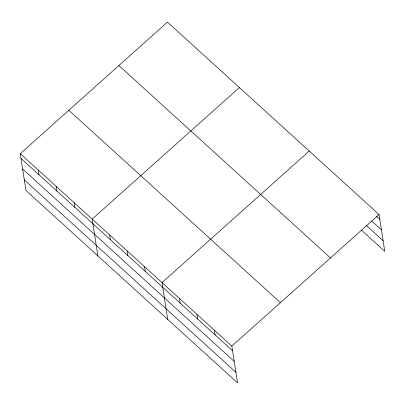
<?xml version="1.0" encoding="UTF-8"?>
<svg xmlns="http://www.w3.org/2000/svg" width="405" height="405" viewBox="0 0 405 405"><rect width="100%" height="100%" fill="white"/><g stroke="black" fill="none" stroke-linecap="round" stroke-linejoin="round"><path stroke-width="0.61" d="M20.25 153.677L231.837 346.078L237.532 382.862L25.945 190.466L20.25 153.677L167.468 22.138L379.055 214.534L384.75 251.323L361.321 230.02M239.406 87.551L92.188 219.095L97.883 255.879M309.233 151.045L162.015 282.584L167.71 319.373M231.837 346.078L379.055 214.534M376.569 216.321L379.784 219.242M371.775 221.059L381.424 229.827M366.115 225.281L383.11 240.737M118.888 65.544L330.475 257.945M68.83 110.271L280.417 302.667M20.979 158.39L232.566 350.786M22.619 168.976L234.206 361.371M24.305 179.881L235.892 372.276M214.382 330.202L215.111 334.915M196.926 314.331L197.655 319.039M179.471 298.46L180.2 303.168M144.56 266.713L145.289 271.421M127.099 250.842L127.828 255.55M109.644 234.966L110.373 239.679M74.206 202.738L74.935 207.451M56.219 186.386L56.948 191.094M38.237 170.034L38.966 174.742"/></g></svg>
